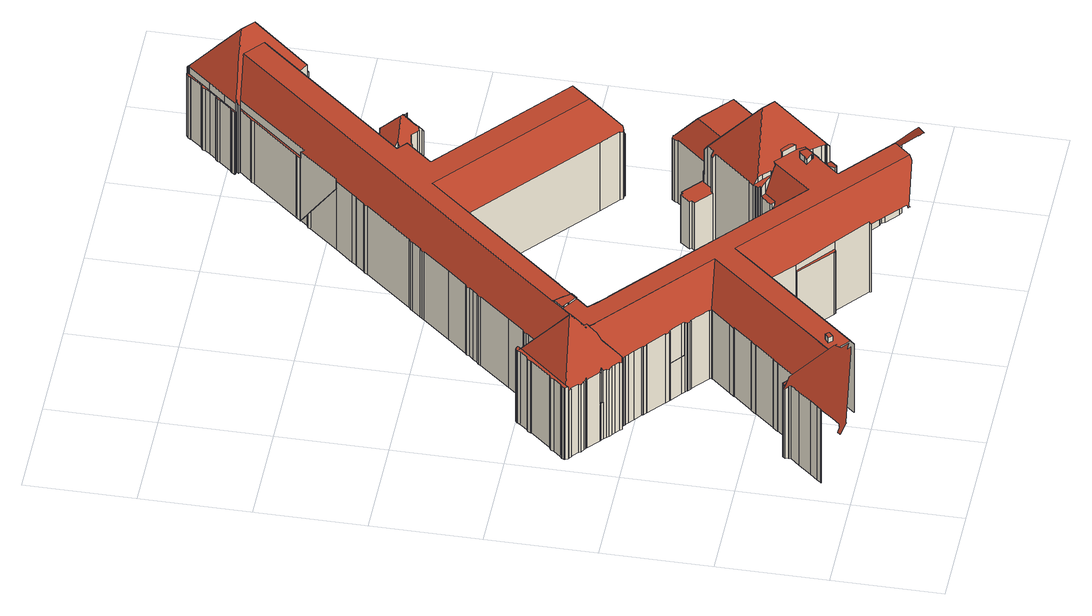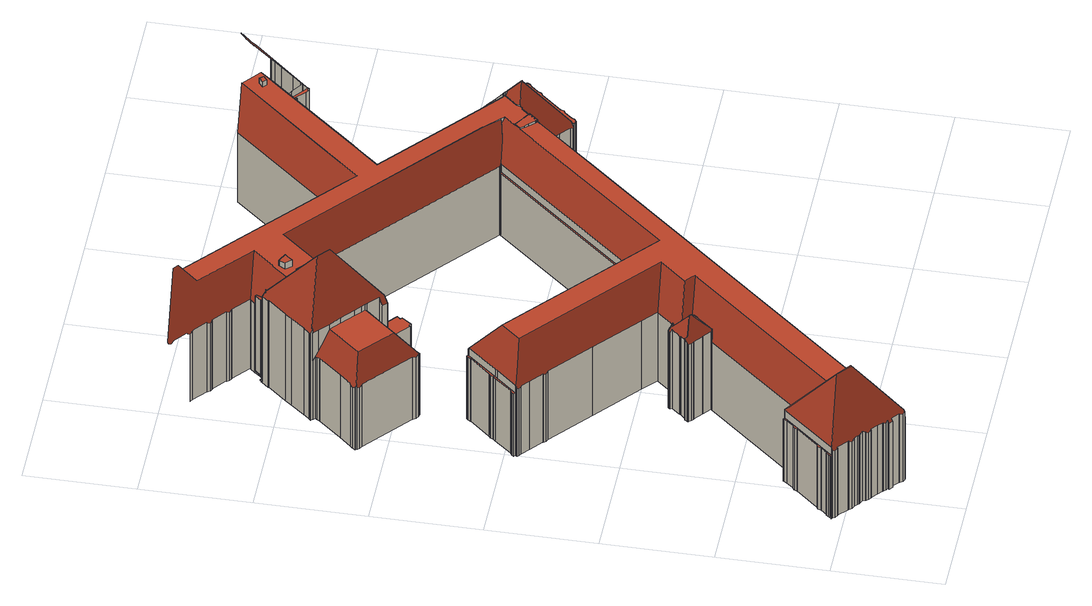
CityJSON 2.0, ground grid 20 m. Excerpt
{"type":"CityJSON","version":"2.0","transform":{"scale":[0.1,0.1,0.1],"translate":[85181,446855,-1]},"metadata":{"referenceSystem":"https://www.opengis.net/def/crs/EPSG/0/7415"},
"CityObjects":{
"building1":{"type":"Building","attributes":{"dak_type":"slanted","data_area":7407.99,"data_coverage":0.941,"geconstateerd":false,"gid":17147742,"h_dak_50p":19.93,"h_dak_70p":21.49,"h_dak_max":52.83,"h_dak_min":0.291,"h_maaiveld":0.002,"kas_warenhuis":false,"lod11_replace":false,"ondergronds_type":"above ground","oorspronkelijkbouwjaar":1945,"pw_actueel":"yes","pw_bron":"ahn3","reconstructie_methode":"tudelft3d-geoflow","reconstruction_skipped":false,"rmse_lod12":3.88,"rmse_lod13":2.4,"rmse_lod22":0.649,"rn":1,"status":"Pand in gebruik","t_run":36416.61,"val3dity_codes_lod12":"[104]","val3dity_codes_lod13":"[104,203]","val3dity_codes_lod22":"[303]"},"children":["building1-1"]},
"building1-1":{"type":"BuildingPart","parents":["building1"],"geometry":[{"type":"MultiSurface","lod":"2.2","boundaries":[[[0,1,2,3]],[[4,5,1,0]],[[6,7,5,4]],[[8,9,10,11,12,13,14,15,16,17,18,19,20,21,22,23,24,6,4,0,3,25,26,27,28,29,30,31,32,33,34,35,36,37,38,39]],[[24,40,7,6]],[[23,41,40,24]],[[22,42,41,23]],[[21,43,42,22]],[[20,44,43,21]],[[19,45,44,20]],[[46,19,18]],[[47,48,45,19,46]],[[49,50,48,47]],[[17,51,18]],[[16,52,51,17]],[[53,54,50,49]],[[55,56,54,53]],[[57,58,52,16]],[[59,55,53,49,47,46,18,51,52,58,60,61,62,63]],[[59,64,56,55]],[[58,65,58,57]],[[58,57,66]],[[58,65,67,60]],[[68,69,70,71]],[[63,72,64,59]],[[62,73,72,63]],[[61,74,75,73,62]],[[60,67,74,61]],[[76,77,78,79]],[[80,81,77,76]],[[79,78,82,83,84]],[[83,82,85,86]],[[87,88,81,80]],[[89,90,88,87]],[[86,85,91,92]],[[84,83,93,94]],[[71,70,95,96]],[[92,91,97,98]],[[99,100,101,102]],[[103,104,90,89]],[[105,106,100,99]],[[98,97,107,108]],[[109,105,99,102]],[[110,111,75,74]],[[102,101,112,109]],[[108,107,113,114]],[[114,113,115,116]],[[117,118,104,103]],[[109,112,106,105]],[[116,115,119,120]],[[120,119,121,122]],[[122,121,123,124]],[[124,123,125,126]],[[127,128,118,117]],[[126,125,129,130]],[[131,132,128,127]],[[133,134,111,110]],[[135,136,132,131]],[[130,129,137,138]],[[139,140,134,133]],[[137,141,138]],[[142,143,140,139]],[[141,137,144,145]],[[145,144,146,147]],[[148,141,145,147]],[[138,141,148,149]],[[149,148,147,150]],[[150,147,146,151,152]],[[152,151,153,154]],[[154,153,155,156]],[[156,155,157,158]],[[159,160,161,162,161,94,93,83,86,92,98,108,114,116,120,122,124,126,130,138,149,150,152,154,156,158,163,164,165,166,167,168,169,170,171,172,173,174,175,176,177,178,179,180]],[[181,182,136,135]],[[158,157,163]],[[183,184,185,186,187,188,189,190,191,181,135,131,127,117,103,89,87,80,76,79,84,94,192,193,194,195]],[[163,157,196,164]],[[164,196,197,165]],[[198,199,143,142]],[[165,197,166]],[[166,197,200,167]],[[167,200,201,202,168]],[[168,202,203,169]],[[169,203,204,170]],[[170,204,205,171]],[[202,201,206,207]],[[207,206,208,209]],[[191,210,182,181]],[[209,208,211,212]],[[192,94,161,213]],[[171,205,214,172]],[[212,211,215,216]],[[190,217,210,191]],[[216,215,218,219]],[[172,214,220,173]],[[173,220,221,174]],[[174,221,222,175]],[[219,218,223,224]],[[225,226,199,198]],[[189,227,217,190]],[[175,222,228,176]],[[224,223,229,230]],[[231,232,226,225]],[[176,228,233,177]],[[180,234,159]],[[177,233,235,178]],[[178,235,236,179]],[[179,236,234,180]],[[237,238,239,236]],[[74,67,65,58,66,68,71,96,240,241,242,243,244,245,246,247,248,249,250,251,252,231,225,198,142,139,133,110]],[[253,254,238,237]],[[162,255,161]],[[252,256,232,231]],[[188,257,227,189]],[[258,259,254,253]],[[230,229,260,261]],[[236,239,262,263]],[[264,265,259,258]],[[96,95,266,240]],[[261,260,267,268]],[[268,267,269,270]],[[187,271,257,188]],[[270,269,272,273]],[[274,275,276,277,278,279,161,160,159,234,236,263,280]],[[186,281,271,187]],[[273,272,282,283]],[[263,262,284,280]],[[185,285,281,186]],[[286,194,193]],[[184,287,285,185]],[[183,288,287,184]],[[251,289,256,252]],[[194,286,290,195]],[[280,284,291,274]],[[195,290,292,288,183]],[[274,291,293,275]],[[294,295,292,290]],[[275,293,296,276]],[[283,282,297,298]],[[299,300,301,302,303,304,294,290,286,193,192,213,161,255,161,279,278,305,306,307,308,309,310,311]],[[304,312,295,294]],[[303,313,312,304]],[[314,315,316]],[[276,296,317,305,277]],[[277,305,278]],[[318,319,320,321,322,323,324,325,326,327,328,329,330,245,244,243,242,331,264,258,253,237,236,235,233,228,222,221,220,214,205,204,203,202,207,209,212,216,219,224,230,261,268,270,273,283,298,332,333,334]],[[305,317,306]],[[335,307,306]],[[336,308,307,335]],[[337,308,336]],[[308,337,309]],[[338,339,337,336]],[[302,340,313,303]],[[341,339,338]],[[298,297,342,332]],[[332,342,343,333]],[[250,344,289,251]],[[333,343,345,334]],[[346,347,348,349]],[[301,350,340,302]],[[334,345,351,352,318]],[[318,352,353,319]],[[300,354,301]],[[354,350,301]],[[249,355,344,250]],[[331,356,265,264]],[[357,358,350,354]],[[352,351,359,360]],[[349,348,361,362]],[[248,355,249]],[[319,353,363,320]],[[364,365,366]],[[367,362,361,368,369]],[[370,371,358,357]],[[360,372,373,374,363,353,352]],[[369,368,375,376]],[[377,378,379,365,364]],[[360,359,380,372]],[[376,375,381,382]],[[320,363,374,321]],[[322,373,372,323]],[[323,372,380,383,324]],[[321,374,373,322]],[[378,377,384]],[[385,386,362,367]],[[382,381,387,388]],[[324,383,389,325]],[[390,391,371,370]],[[325,389,392,326]],[[326,392,393,327]],[[394,395,379,378]],[[396,397,398,399]],[[327,393,400,328]],[[401,402,391,390]],[[388,387,403,404]],[[247,405,355,248]],[[406,407,408,409,410,411,412,385,367,369,376,382,388,404]],[[412,413,414,386,385]],[[415,416,402,401]],[[411,417,413,412]],[[410,418,417,411]],[[386,414,419,420]],[[421,422,384]],[[423,424,425,426]],[[420,419,427]],[[404,403,424,423,406]],[[409,428,418,410]],[[395,394,429]],[[328,400,430,329]],[[408,431,428,409]],[[406,423,432,407]],[[433,434,396,399,435,436,437,438,439,314,316]],[[407,432,440,431,408]],[[440,432,441]],[[329,430,330]],[[246,442,405,247]],[[245,443,442,246]],[[330,430,443,245]],[[444,445,416,415]],[[422,421,446,447]],[[240,266,448,241]],[[449,450,451]],[[452,453,454,449]],[[455,456,453,452]],[[457,458,459,460]],[[460,459,461,456,455]],[[447,446,462,463]],[[242,464,356,331]],[[241,448,464,242]],[[366,365,379,395,429,451,450,465,466,467,468,469,441,432,423,426,425,470]],[[471,472,445,444]],[[266,95,70,69,315,314,439,473,474,475,476,477,478,479,480,481,482,483,484,485,486,487,488,489,490,491,492,462,446,421,384,377,364,366,470,425,424,403,387,381,375,368,361,348,347,341,338,336,335,306,317,296,293,291,284,262,239,238,254,259,265,356,464,448],[493,494,495,496,497,498,499,500],[106,112,101,100]],[[463,462,492]],[[399,398,501,435]],[[435,501,502,436]],[[436,502,503,437]],[[460,455,452,449,451,429,394,378,384,422,447,463,492,491,504,505,506,507,457]],[[508,509,472,471]],[[510,511,509,508]],[[437,503,512,513]],[[514,515,511,510]],[[516,512,517,518]],[[519,520,515,514]],[[512,516,513]],[[521,522,520,519]],[[523,524,522,521]],[[518,517,525,526]],[[513,516,527,528]],[[507,529,458,457]],[[450,449,454,530,465]],[[526,531,532,527,516,518]],[[533,534,524,523]],[[526,525,535,531]],[[531,535,536,532]],[[532,536,537,527]],[[456,461,538,539]],[[528,527,537,540,541]],[[456,539,542,543,530,454,453]],[[544,545,534,533]],[[528,541,546,547,548,549,550,551,552,553,554,474,473,439,438,437,513]],[[555,556,557,558,559,560,561,562,563,564,565,566,567,568,569,570,571,572,544,533,523,521,519,514,510,508,471,444,415,401,390,370,357,354,300,299,311,310,309,337,339,341,347,346,349,362,386,420,427,573,574,575,576,577,578]],[[541,540,579,546]],[[572,580,545,544]],[[571,581,580,572]],[[570,582,581,571]],[[569,583,582,570]],[[506,529,507]],[[568,584,583,569]],[[585,586,529,506]],[[587,585,588,589]],[[589,588,590,591]],[[591,590,592]],[[593,594,586,585,587]],[[595,593,587,589,591,592,596,597]],[[506,505,504,491,490,598,599,600,597,596,592,590,588,585]],[[595,601,594,593]],[[602,603,604,605]],[[606,607,601,595,608]],[[441,469,468,467,609,610,611,612,613,614,615,616,617,618,619,574,573,427,419,414,413,417,418,428,431,440]],[[620,621,603,602]],[[605,604,622,623]],[[623,622,607,606]],[[624,625,621,620]],[[608,595,597,626]],[[627,628,629,625,624]],[[628,627,630]],[[626,600,631,632,633,630,627,624,620,602,605,623,606,608]],[[634,630,633,635]],[[636,637,629,628]],[[635,633,632,638]],[[626,597,600]],[[639,637,636]],[[638,632,631,640]],[[567,641,584,568]],[[640,631,600,642]],[[642,600,599]],[[643,498,497,644]],[[598,645,599]],[[644,497,496,646]],[[490,647,645,598]],[[489,648,647,490]],[[649,542,539,650]],[[465,530,543,466]],[[466,543,542,649]],[[651,499,498,643]],[[488,648,489]],[[646,496,495,652]],[[653,651,643,644,646,652,654,655]],[[652,495,494,654]],[[653,500,499,651]],[[654,494,493,655]],[[655,493,500,653]],[[656,487,486,657]],[[487,656,658]],[[659,660,661,662]],[[635,663,664,665,666,667,668,639,636,628,630,634]],[[668,669,637,639]],[[657,486,485,670]],[[648,488,487,658,671,672,673,674,485,484,483,675,676,677,678,679,680,681,682,683,684,663,635,638,640,642,599,645,647]],[[656,657,670,685,673,672,671,658]],[[662,661,686,687,688]],[[689,690,691,692]],[[692,691,693,694]],[[688,687,695,693]],[[696,697,690,689]],[[698,699,660,659]],[[690,697,700,701,702,703,704,705,706,707,708,709,710,711,678,712,713,481,480,479,478,477,476,714,715,716,717,662,688,693,691]],[[670,485,674,685]],[[685,674,673]],[[482,675,483]],[[694,693,695,718,719]],[[694,719,720,721,696,689,692]],[[481,676,675,482]],[[713,677,676,481]],[[687,686,722,723]],[[712,677,713]],[[677,712,678]],[[721,700,697,696]],[[566,724,641,567]],[[725,726,727,728]],[[711,679,678]],[[729,730,726,725]],[[720,701,700,721]],[[731,732,699,698]],[[719,718,733,701,720]],[[701,733,734,702]],[[565,735,724,566]],[[723,722,736,737]],[[738,739,732,731]],[[702,734,740,703]],[[679,711,710,680]],[[703,740,704]],[[728,727,741,742]],[[743,744,745,746,740,734,733,718,695,687,723,737,747,748,749,750,751]],[[752,753,739,738]],[[737,736,754,747]],[[704,740,746,705]],[[755,756,753,752]],[[757,758,730,729]],[[747,754,759,748]],[[680,710,709,681]],[[705,746,745,706]],[[748,759,760,749]],[[681,709,708,682]],[[564,761,735,565]],[[762,682,708,707,763]],[[763,707,706,764]],[[749,760,765,750]],[[682,762,683]],[[764,706,745,744,766]],[[750,765,767,751]],[[766,744,743,768]],[[769,770,756,755]],[[751,767,771,743]],[[772,773,774,775,776,777,778,779,780,781,782,783,784,769,755,752,738,731,698,659,662,717,716,715,714,476,475,785,786,787,788,789]],[[667,742,741,669,668]],[[666,790,742,667]],[[791,792,758,757]],[[563,793,761,564]],[[650,539,538,794,795]],[[768,743,771,796,797]],[[798,799,792,791]],[[742,790,800,801,802,803,804,798,791,757,729,725,728]],[[665,800,790,666]],[[784,805,770,769]],[[562,806,793,563]],[[783,807,805,784]],[[782,808,807,783]],[[797,796,809,810]],[[781,811,808,782]],[[664,801,800,665]],[[804,812,799,798]],[[780,813,811,781]],[[814,815,802,801,664]],[[816,803,802,815]],[[817,818,819,820]],[[779,813,780]],[[820,819,815,814]],[[810,809,821,822]],[[823,804,803,816]],[[778,824,813,779]],[[825,826,818,817]],[[561,827,828,806,562]],[[829,830,812,804,823]],[[831,832,830,829]],[[833,834,826,825]],[[835,836,834,833]],[[764,766,768,797,810,822,837,838,839,840,841,842,843,844,684,683,762,763]],[[560,845,827,561]],[[846,847,836,835]],[[848,849,846,835,833,825,817,820,814,664,663,684,844,850,851,852]],[[822,821,853,837]],[[849,854,847,846]],[[649,650,795,855,856,857,858,859,860,609,467,466]],[[861,862,832,831]],[[863,864,865,866,867,868,869,861,831,829,823,816,815,819,818,826,834,870]],[[863,870,834,836,847,854,871,872]],[[837,853,873,838]],[[874,875,828,827]],[[848,871,854,849]],[[876,877,878,612,611,879,880,881]],[[882,883,884,881]],[[852,885,871,848]],[[614,613,612,878,886,887,888,889,890]],[[881,884,891,876]],[[838,873,892,839]],[[559,893,894,845,560]],[[843,850,844]],[[851,895,885,852]],[[842,851,850,843]],[[845,894,896,897,898,899,874,827]],[[869,862,861]],[[839,892,900,840]],[[901,902,903,904]],[[905,906,902,901]],[[895,907,906,905]],[[841,908,907,895,851,842]],[[868,909,862,869]],[[840,900,908,841]],[[910,888,887,911]],[[904,903,912,913]],[[911,887,886,914]],[[899,915,875,874]],[[916,917,888,910]],[[913,912,918,919]],[[917,916,920]],[[795,794,921,855]],[[867,922,909,868]],[[914,886,878,923]],[[898,924,915,899]],[[866,925,922,867]],[[923,878,877,926]],[[865,927,925,866]],[[928,927,865]],[[876,891,929,877]],[[930,931,927,928]],[[926,877,929,932,933]],[[934,935,883,882]],[[936,937,931,930]],[[924,898,897]],[[855,921,856]],[[933,932,938,939]],[[940,941,937,936]],[[856,921,942,857]],[[943,944,941,940]],[[857,942,945,858]],[[933,939,946,947,948,949,950,951,952,953,954,955,956,957,958,916,910,911,914,923,926]],[[858,945,959,960,859]],[[558,961,893,559]],[[960,959,962,963]],[[859,960,964,860]],[[896,965,897]],[[939,938,966,946]],[[967,965,896,894,893]],[[963,962,968,969]],[[970,971,965,967]],[[972,973,974,975,976,977,920,916,958,957,956,955]],[[919,918,978,979]],[[969,968,980,981]],[[982,983,971,970]],[[946,966,984,947]],[[985,948,947,986]],[[986,947,984,987,988]],[[981,980,989,990]],[[991,949,948,985]],[[992,993,983,982]],[[988,987,994,995]],[[990,989,996,997]],[[949,991,950]],[[995,994,998,999]],[[999,998,1000,1001]],[[975,1002,976]],[[1001,1000,1003,1004]],[[1004,1003,1005,1006]],[[1007,872,871,885,895,905,901,904,913,919,979,1008,1009,1010,1011,1012,1013,1014]],[[974,1015,1002,975]],[[985,986,988,995,999,1001,1004,1006,1016,1017,1018,1019,1020,1021,953,952,951,950,991]],[[930,928,865,864,863,872,1007,1022,1023,1024,1025,1026,943,940,936]],[[1027,1028,1015,974]],[[1006,1005,1029,1016]],[[1026,1030,944,943]],[[1031,1032,1028,1027]],[[953,1021,1033]],[[1034,1035,1036,1032,1031]],[[1037,1038,1035,1034]],[[997,996,1039,1040]],[[860,964,1041,1042]],[[1016,1029,1043,1017]],[[1017,1043,1044,1018]],[[1045,1046,1038,1037]],[[1047,1048,1049,1050,1051,1052,1053,1054,1045,1037,1034,1031,1027,974,973,972,955,954,953,1033,1055,1056,1057,1058]],[[979,978,1059,1008]],[[1018,1044,1060,1019]],[[1054,1061,1046,1045]],[[1033,1021,1020,1055]],[[1062,1063,935,934]],[[1055,1020,1019,1056]],[[1056,1019,1060,1064,1057]],[[1053,1065,1061,1054]],[[1052,1066,1065,1053]],[[977,976,1002,1015,1028,1032,1067,1068,1069,1070,616,615,614,890,889,888,917,920]],[[1057,1064,1071,1058]],[[1062,934,882,881,880,879,611,610,1072,1073,1074,1075,1076,1077,1078,1079,1080,1081,1082,1083,1084,1085]],[[1008,1059,1009]],[[1058,1071,1086,1047]],[[1051,1087,1066,1052]],[[1047,1086,1048]],[[1048,1086,1088,1049]],[[1049,1088,1089,1050]],[[1050,1089,1087,1051]],[[1040,1039,1090,1091]],[[1009,1059,1092,1010]],[[964,960,963,969,981,990,997,1040,1091,1093,1094,1095,1096,1097,1098,1099,1100,1101,1102,1041]],[[1025,1030,1026]],[[1091,1090,1103,1093]],[[1024,1104,1030,1025]],[[1093,1103,1105,1094]],[[1106,1107,993,992]],[[1010,1092,1108,1011]],[[1014,1022,1007]],[[1094,1105,1109,1095]],[[1013,1110,1111,1022,1014]],[[1023,1112,1104,1024]],[[1022,1111,1112,1023]],[[1074,1073,1072,610,609,860,1042,1113,1114]],[[1012,1115,1110,1013]],[[1011,1108,1115,1012]],[[1095,1109,1116,1096]],[[1042,1041,1102,1113]],[[1117,1118,1119,1120,1106,992,982,970,967,893,961,1121]],[[557,1121,961,558]],[[1085,1063,1062]],[[1084,1122,1063,1085]],[[1083,1123,1122,1084]],[[1082,1124,1123,1083]],[[1096,1116,1125,1097]],[[1113,1102,1101,1114]],[[1081,1126,1124,1082]],[[1080,1127,1126,1081]],[[1097,1125,1128,1098]],[[1098,1128,1129,1099]],[[1079,1127,1080]],[[1114,1075,1074]],[[1078,1130,1127,1079]],[[1075,1114,1101,1131,1132,1076]],[[1099,1129,1133,1100]],[[1120,1134,1107,1106]],[[1100,1133,1131,1101]],[[1076,1132,1135,1077]],[[1077,1135,1130,1078]],[[1119,1136,1134,1120]],[[1032,1036,1137,1067]],[[1118,1138,1136,1119]],[[1139,1140,1141,1142]],[[1142,1141,1143,1144]],[[1144,1143,1145,1146]],[[1147,1148,1140,1139]],[[1146,1145,1149]],[[1150,1151,1152,1117,1153]],[[1154,1155,1151,1150]],[[1149,1145,1155,1154,1156]],[[1117,1152,1138,1118]],[[1156,1154,1157]],[[1158,1159,1148,1147]],[[1153,1117,1121,557]],[[1160,1161,1159,1158]],[[1162,1163,1146,1149]],[[578,577,555]],[[1164,1165,1161,1160]],[[1166,1167,1165,1164]],[[1168,1169,1167,1166]],[[1170,1171,1169,1168]],[[1172,1173,1163,1162]],[[1174,1175,1171,1170]],[[574,619,618,617,616,1070,1069,1176,1177,1178,1179,1180,1181,1182,1183,1184,1185,1157,1154,1150,1153,557,556,555,577,576,575]],[[1178,1186,1187,1188,1189,1172,1162,1149,1156,1157,1185,1184,1183,1182,1181,1180,1179]],[[1190,1191,1192,1193,1194,1195,1196,1197,1198,1199,1200,1201,1202,1174,1170,1168,1166,1164,1160,1158,1147,1139,1142,1144,1146,1163,1173,1203]],[[1202,1204,1175,1174]],[[1201,1205,1204,1202]],[[1200,1206,1205,1201]],[[1067,1137,1068]],[[1199,1207,1206,1200]],[[1068,1137,1208,1069]],[[1069,1208,1209,1176]],[[1189,1203,1173,1172]],[[1198,1210,1207,1199]],[[1176,1209,1211,1212,1213]],[[1212,1211,1214,1215]],[[1215,1214,1216,1217]],[[1217,1216,1218,1219]],[[1197,1220,1210,1198]],[[1196,1221,1220,1197]],[[1219,1218,1222,1223]],[[1195,1224,1221,1196]],[[1194,1225,1224,1195]],[[1188,1190,1203,1189]],[[1226,1191,1190,1188]],[[1193,1227,1225,1194]],[[1192,1228,1227,1193]],[[1191,1229,1228,1192]],[[1230,1231,1229,1191,1226]],[[1232,1233,1231,1230]],[[1223,1222,1234,1235]],[[1236,1237,1233,1232]],[[1238,1239,1237,1236]],[[1235,1234,1240,1241]],[[1241,1240,1242,1243]],[[1244,1245,1239,1238]],[[1177,1176,1213,1246,1247]],[[1248,1249,1245,1244]],[[1250,1251,1249,1248]],[[1252,1253,1251,1250]],[[1254,1255,1253,1252]],[[1256,1257,1255,1254]],[[1258,1259,1260,1261]],[[1261,1260,1257,1256]],[[1262,1263,1259,1258]],[[1213,1212,1264,1246]],[[1243,1242,1265,1266]],[[1267,1268,1263,1262]],[[1269,1270,1271,1272,1273,1274,1275,1276,1267,1262,1258,1261,1256,1254,1252,1250,1248,1244,1238,1236,1232,1230,1226,1188,1187,1186,1178,1177,1247,1277,1278,1279,1280,1281,1282,1283,1284,1285,1286,1287,1288,1289]],[[1276,1290,1268,1267]],[[1275,1291,1290,1276]],[[1292,1293,1294,1295,1296,1297,1298,1299,1300,1301,1264,1212,1215,1217,1219,1223,1235,1241,1243,1266,1302,1303]],[[1274,1304,1291,1275]],[[1273,1305,1304,1274]],[[1272,1306,1305,1273]],[[1271,1307,1306,1272]],[[1270,1308,1307,1271]],[[1269,1309,1308,1270]],[[1289,1310,1309,1269]],[[1266,1265,1311,1302]],[[1288,1312,1310,1289]],[[1287,1313,1312,1288]],[[1302,1311,1314,1303]],[[1286,1315,1313,1287]],[[1303,1314,1316,1292]],[[1285,1317,1315,1286]],[[1284,1318,1317,1285]],[[1283,1319,1318,1284]],[[1292,1316,1320,1293]],[[1282,1321,1319,1283]],[[1293,1320,1322,1294]],[[1294,1322,1323,1295]],[[1281,1324,1321,1282]],[[1246,1277,1247]],[[1295,1323,1325,1296]],[[1277,1246,1264,1301,1278]],[[1280,1326,1324,1281]],[[1296,1325,1327,1297]],[[1278,1301,1300,1279]],[[1279,1300,1328,1326,1280]],[[1297,1327,1329,1298]],[[1299,1330,1328,1300]],[[1298,1329,1330,1299]]],"semantics":{"surfaces":[{"type":"WallSurface","on_footprint_edge":true},{"type":"RoofSurface"},{"type":"WallSurface","on_footprint_edge":false}],"values":[0,0,0,1,0,0,0,0,0,0,2,0,0,2,2,0,0,2,1,0,2,2,2,2,0,0,0,2,0,0,0,0,0,0,0,2,2,0,2,0,2,0,1,0,2,0,0,0,2,0,0,0,0,0,0,0,0,0,0,0,0,0,0,0,1,2,2,0,0,0,0,1,0,0,1,0,0,0,0,0,0,2,2,2,0,0,0,0,1,2,0,0,0,2,2,2,0,0,0,2,0,0,2,2,2,2,2,2,1,2,2,0,0,2,0,2,2,2,0,0,0,0,1,0,0,2,0,2,0,0,0,2,2,0,2,0,2,0,1,0,0,2,2,2,1,2,2,2,2,2,2,0,2,0,0,0,0,2,0,0,2,2,0,0,2,0,0,2,0,2,2,2,0,1,2,2,0,2,2,2,0,2,2,2,2,0,0,0,0,2,0,0,0,2,0,1,2,0,2,2,2,2,2,2,2,2,2,0,2,2,1,2,2,0,0,0,0,0,2,2,2,2,2,0,0,2,2,2,1,0,1,2,0,0,0,1,0,0,0,0,0,0,0,0,0,0,2,0,2,1,0,0,0,0,0,0,1,0,1,1,0,0,0,0,0,0,0,0,2,2,2,0,1,1,0,0,0,1,0,0,0,0,2,0,2,1,2,0,2,2,0,2,0,2,2,2,2,2,2,2,2,2,2,2,2,2,1,2,2,2,2,2,2,0,1,0,2,1,1,0,2,2,2,2,0,1,2,2,2,2,1,2,2,0,2,2,2,0,0,2,0,2,0,2,2,0,0,0,2,2,2,0,1,0,0,2,0,0,0,2,2,0,2,0,2,2,0,2,2,0,2,0,0,1,0,2,0,0,0,0,0,1,2,0,0,0,0,0,0,2,0,0,2,2,2,0,2,0,2,0,2,0,0,0,2,2,1,2,2,1,0,2,1,0,1,1,0,0,2,1,0,2,1,0,0,2,2,2,2,1,0,0,0,0,0,0,0,0,2,0,2,0,2,0,2,0,0,2,0,0,2,0,0,0,0,0,0,0,0,0,0,0,0,0,0,1,0,2,0,2,0,0,2,0,0,1,0,0,0,0,2,0,0,2,0,0,0,2,0,0,2,0,0,1,2,1,1,2,0,0,2,2,0,0,0,2,0,0,0,1,0,0,0,2,0,2,0,0,0,1,0,1,0,0,0,0,0,0,0,0,0,1,0,0,0,0,0,0,2,0,0,0,0,1,0,0,0,2,1,2,0,0,0,0,0,2,0,0,0,0,0,2,0,0,0,0,0,0,0,0,0,0,0,0,0,0,0,0,0,0,0,2,0,2,0,2,2,0,0,0,0,2,0,1,1,1,0,0,0,0,0,0,0,2,0,0,0,0,0,0,0,0,0,0,2,2,0,0,0,0,0,0,0,0,0,0,0,1,0,0,0,0,0,0,0,0,2,0,0,1,0,0,1,0,0,0,0,0,0,0,0,0,0,0,0,0,0,0,0,0,0,0,0,0,2,0,2,0,0,2,0,0,0,0]}}]}
},
"vertices":[
[47,60,175],[47,60,10],[46,59,10],[46,59,175],[53,67,175],[53,67,10],[65,81,175],[65,81,10],[103,19,273],[103,24,268],[106,24,272],[109,23,277],[109,36,264],[116,47,262],[117,45,264],[117,49,261],[111,126,183],[110,127,181],[101,133,167],[100,134,165],[98,131,165],[100,125,172],[99,125,172],[99,121,175],[84,104,175],[27,36,175],[15,22,175],[12,22,172],[11,21,172],[6,23,164],[1,18,164],[2,17,165],[7,13,175],[10,10,181],[11,9,182],[11,9,183],[12,10,183],[98,17,269],[101,18,273],[103,18,275],[84,104,10],[99,121,10],[99,125,10],[100,125,10],[98,131,10],[100,134,10],[100,134,166],[102,136,167],[102,136,10],[107,134,168],[107,134,10],[110,127,167],[111,126,167],[110,137,169],[110,137,10],[115,133,169],[115,133,10],[131,111,181],[131,111,168],[133,118,170],[137,119,171],[136,121,171],[135,119,170],[134,120,170],[133,118,10],[131,111,167],[138,106,180],[137,119,167],[142,60,226],[142,60,225],[155,76,225],[155,76,226],[134,120,10],[135,119,10],[136,121,164],[136,121,10],[28,500,172],[28,500,10],[28,499,10],[28,499,172],[28,501,172],[28,501,10],[31,495,10],[31,495,162],[31,495,172],[32,494,10],[32,494,162],[30,505,172],[30,505,10],[30,506,172],[30,506,10],[37,491,10],[37,491,163],[35,500,171],[35,500,172],[162,84,225],[162,84,226],[37,492,10],[37,492,164],[163,68,236],[163,68,225],[169,61,225],[169,61,236],[35,509,172],[35,509,10],[172,75,236],[172,75,225],[50,481,10],[50,481,164],[178,69,236],[166,156,164],[166,156,10],[178,69,225],[50,480,10],[50,480,163],[53,476,10],[53,476,162],[46,522,172],[46,522,10],[58,473,10],[58,473,163],[58,474,10],[58,474,164],[61,471,10],[61,471,164],[65,470,10],[65,470,167],[49,528,172],[49,528,10],[64,469,10],[64,469,164],[53,531,172],[53,531,10],[165,156,164],[165,156,10],[54,531,172],[54,531,10],[87,449,10],[87,449,164],[172,165,164],[172,165,10],[87,449,93],[173,164,164],[173,164,10],[88,449,10],[88,449,93],[92,445,10],[92,445,93],[93,449,92],[93,449,169],[92,445,164],[97,441,10],[97,441,164],[97,440,10],[97,440,163],[101,436,10],[101,436,161],[106,433,10],[106,433,163],[123,484,234],[121,507,257],[121,508,257],[121,508,258],[106,433,164],[111,429,164],[119,422,164],[119,422,163],[122,418,162],[128,420,170],[128,422,172],[128,423,173],[128,424,174],[125,454,204],[126,455,204],[125,455,205],[126,456,206],[129,463,216],[128,476,229],[128,478,232],[128,480,234],[127,481,234],[87,569,172],[87,569,10],[114,600,173],[113,600,173],[112,600,173],[108,597,173],[107,596,173],[105,591,173],[94,578,173],[89,575,173],[86,570,172],[114,592,173],[114,593,173],[115,593,173],[119,598,173],[111,429,10],[119,422,10],[204,201,165],[204,201,10],[122,418,10],[128,420,10],[128,420,162],[128,422,164],[128,423,165],[128,424,166],[130,420,10],[130,420,164],[132,419,10],[132,419,164],[86,570,10],[132,418,10],[132,418,163],[118,543,222],[125,454,196],[135,415,10],[135,415,163],[89,575,10],[136,415,10],[136,415,164],[126,455,197],[125,455,197],[126,456,198],[141,411,10],[141,411,164],[203,201,164],[203,201,10],[94,578,10],[129,463,208],[151,403,10],[151,403,164],[211,210,164],[211,210,10],[128,476,221],[127,481,226],[128,478,224],[128,480,226],[128,479,226],[128,479,225],[128,480,225],[301,248,226],[310,258,226],[343,297,226],[284,292,168],[284,292,167],[281,292,164],[279,290,164],[280,290,165],[249,254,165],[249,254,164],[241,246,164],[242,245,165],[211,209,165],[130,478,226],[130,478,225],[121,508,256],[211,209,10],[105,591,10],[134,475,226],[134,475,225],[164,392,10],[164,392,164],[136,490,225],[136,490,226],[141,469,226],[141,469,225],[301,248,225],[167,389,10],[167,389,164],[166,389,10],[166,389,163],[107,596,10],[172,384,10],[172,384,164],[147,503,226],[147,504,226],[148,505,226],[150,510,229],[149,510,230],[127,508,251],[144,499,226],[108,597,10],[173,384,10],[173,384,164],[144,499,225],[112,600,10],[115,593,172],[113,600,10],[114,600,10],[242,245,10],[119,598,163],[147,503,225],[119,598,10],[147,504,225],[120,597,163],[120,597,10],[148,505,225],[204,358,10],[204,358,165],[149,563,173],[149,564,172],[148,571,165],[141,577,165],[123,592,165],[123,593,165],[150,510,228],[151,512,225],[152,513,224],[152,514,223],[153,515,220],[153,516,220],[151,529,207],[123,593,10],[123,592,10],[348,234,225],[175,32,225],[175,32,226],[150,510,225],[212,351,165],[213,352,167],[233,335,167],[239,331,167],[239,330,167],[238,329,165],[241,327,165],[241,326,164],[244,323,164],[247,321,164],[247,322,165],[278,295,165],[278,295,164],[249,377,226],[204,357,164],[210,352,164],[210,353,165],[152,513,225],[152,514,225],[152,514,221],[153,514,225],[153,514,222],[141,577,10],[156,515,225],[204,357,10],[210,352,10],[241,246,10],[210,353,10],[157,515,226],[157,515,225],[164,523,225],[164,523,226],[148,571,10],[212,351,10],[212,351,92],[213,352,92],[148,571,164],[249,254,10],[249,377,225],[152,576,164],[152,576,10],[232,335,10],[232,335,92],[170,530,225],[170,530,226],[233,335,92],[183,488,225],[183,488,222],[182,489,225],[170,530,229],[171,529,225],[171,529,229],[161,587,164],[161,587,10],[238,329,92],[239,330,92],[239,331,92],[173,528,225],[173,528,229],[187,484,225],[187,484,223],[187,484,214],[238,329,10],[181,523,225],[181,523,229],[241,327,10],[212,460,225],[184,547,229],[184,547,226],[183,521,225],[183,521,228],[241,326,10],[165,592,164],[165,592,10],[244,323,10],[247,321,10],[206,489,200],[206,489,198],[236,36,165],[236,36,10],[378,203,10],[378,203,164],[247,322,10],[167,596,163],[167,596,10],[199,511,225],[199,511,228],[280,290,10],[200,511,228],[208,521,228],[202,527,228],[197,533,229],[187,544,229],[186,544,229],[186,545,229],[186,545,225],[184,547,225],[172,599,164],[172,599,10],[186,544,225],[187,544,225],[187,550,225],[187,550,226],[215,457,225],[215,457,226],[200,511,226],[200,511,225],[198,509,225],[198,509,226],[187,551,225],[197,533,225],[210,490,195],[278,295,10],[202,527,225],[208,521,226],[192,33,209],[235,36,166],[380,205,164],[381,206,164],[382,206,163],[381,209,166],[377,269,225],[208,521,225],[209,521,225],[279,290,10],[281,292,10],[196,628,164],[196,628,10],[272,409,225],[272,409,226],[310,258,225],[238,493,167],[238,493,168],[238,492,168],[239,492,167],[239,492,150],[238,493,150],[242,493,163],[242,493,150],[242,491,165],[242,491,10],[241,492,10],[241,492,165],[242,493,10],[276,405,225],[276,405,226],[343,297,225],[455,747,167],[456,748,167],[451,806,225],[233,549,225],[229,544,225],[198,508,225],[244,685,164],[244,685,10],[398,250,225],[669,18,225],[695,48,225],[599,130,225],[632,168,225],[635,170,225],[639,175,225],[645,183,225],[657,196,225],[658,197,225],[651,208,225],[651,209,225],[647,212,225],[625,231,225],[624,232,225],[611,243,225],[608,240,225],[606,238,225],[550,172,225],[417,285,225],[638,191,225],[631,179,225],[630,179,225],[626,181,225],[613,187,225],[618,191,225],[627,200,225],[629,202,225],[380,205,10],[381,206,10],[382,206,10],[546,229,168],[546,231,167],[545,233,164],[545,233,165],[246,689,162],[246,689,10],[251,693,164],[251,693,10],[422,171,10],[422,171,163],[257,700,164],[257,700,10],[422,171,150],[420,168,10],[420,168,150],[264,708,164],[264,708,10],[266,713,162],[266,713,10],[270,716,164],[270,716,10],[482,115,10],[482,115,150],[490,116,150],[490,116,166],[545,233,10],[455,747,150],[484,114,150],[485,113,150],[301,751,164],[301,751,10],[484,114,10],[485,113,10],[490,116,10],[456,744,10],[456,744,150],[550,67,10],[550,67,168],[456,746,150],[456,748,150],[343,801,164],[343,801,10],[550,63,164],[608,13,164],[609,12,164],[607,10,160],[608,9,160],[610,7,160],[610,9,162],[619,10,171],[665,14,217],[681,1179,179],[673,1179,172],[671,1179,169],[559,1047,170],[560,1054,165],[500,982,166],[497,980,164],[469,948,164],[463,940,164],[462,940,164],[449,925,164],[445,922,163],[443,917,164],[370,832,164],[366,828,163],[363,824,164],[350,809,164],[346,805,162],[284,665,225],[726,1183,225],[724,1183,223],[722,1183,221],[681,1180,180],[681,1180,179],[550,63,10],[346,805,10],[350,809,10],[363,824,10],[366,828,10],[370,832,10],[549,238,164],[549,238,10],[549,238,182],[551,236,168],[551,236,181],[556,232,177],[556,232,181],[560,232,180],[564,255,182],[564,255,10],[566,256,182],[573,248,181],[577,252,181],[602,242,217],[601,242,215],[595,245,206],[566,256,10],[564,263,203],[564,263,10],[564,262,10],[564,262,203],[567,259,203],[567,259,10],[566,256,203],[715,581,225],[744,616,225],[506,819,225],[547,867,225],[535,877,225],[530,882,225],[535,888,225],[761,1153,225],[738,1173,225],[735,1176,225],[727,1183,225],[566,266,204],[566,266,10],[568,259,10],[568,259,203],[565,267,204],[565,267,10],[577,252,204],[568,271,205],[568,271,202],[568,271,10],[570,269,205],[596,246,207],[583,258,206],[575,265,205],[570,269,206],[575,265,216],[577,280,202],[577,280,10],[583,258,216],[577,280,203],[596,246,216],[443,917,10],[595,245,212],[618,191,237],[613,187,236],[602,242,216],[626,181,237],[606,238,216],[608,240,219],[456,746,166],[456,744,163],[627,200,239],[630,179,237],[629,202,240],[631,179,237],[638,191,239],[624,232,236],[625,231,236],[632,235,236],[659,134,166],[659,134,10],[660,135,10],[660,135,165],[659,272,300],[652,365,206],[642,353,206],[638,357,198],[633,353,196],[637,349,204],[637,349,10],[647,212,236],[636,232,236],[648,222,236],[648,221,236],[649,217,232],[658,197,219],[657,196,217],[660,192,216],[661,191,216],[666,186,215],[679,173,213],[684,168,212],[685,166,212],[687,168,215],[680,254,300],[649,217,236],[668,144,10],[668,144,15],[668,144,165],[663,146,181],[663,146,172],[665,145,169],[665,145,182],[667,144,166],[667,144,182],[667,144,15],[667,159,180],[667,159,179],[690,108,166],[690,108,10],[674,162,176],[676,156,167],[678,157,167],[679,159,167],[679,159,166],[683,162,166],[686,166,165],[686,166,166],[685,166,167],[684,168,169],[679,173,180],[666,186,205],[660,192,217],[660,192,218],[652,134,173],[653,134,172],[658,134,166],[659,135,165],[677,156,13],[677,156,182],[676,156,182],[674,162,181],[677,155,10],[677,155,13],[445,922,10],[608,385,117],[608,385,10],[603,379,10],[603,379,117],[605,388,117],[605,388,10],[691,108,165],[691,108,10],[676,156,13],[678,157,13],[449,925,10],[680,158,10],[680,158,12],[696,105,163],[696,105,10],[679,159,12],[633,353,10],[633,353,117],[691,161,11],[687,165,11],[686,166,11],[683,162,12],[682,161,12],[687,157,12],[688,159,12],[689,160,11],[690,159,11],[699,101,165],[699,101,10],[682,161,10],[699,100,166],[699,100,10],[619,406,118],[619,406,10],[687,157,10],[688,159,10],[462,940,10],[685,166,215],[686,166,214],[686,166,213],[689,160,10],[687,165,211],[690,159,10],[691,161,204],[723,80,166],[723,80,10],[691,161,10],[797,18,165],[794,22,163],[789,24,165],[789,24,166],[764,44,166],[765,45,165],[762,49,163],[756,52,165],[756,52,166],[732,72,166],[732,73,165],[729,78,163],[724,80,165],[695,46,227],[697,16,257],[706,9,257],[795,16,168],[796,16,167],[638,357,117],[623,403,118],[623,403,10],[463,940,10],[676,557,10],[676,557,163],[702,173,10],[702,173,204],[626,406,118],[626,406,10],[642,353,117],[652,365,117],[658,372,118],[659,373,118],[662,375,118],[724,80,10],[469,948,10],[729,78,10],[732,73,10],[701,174,10],[701,174,205],[732,72,10],[662,375,10],[756,52,10],[658,372,192],[658,372,136],[659,373,136],[660,358,206],[660,358,152],[666,364,152],[666,364,193],[730,208,10],[730,208,205],[662,375,138],[762,49,10],[680,341,206],[680,341,189],[497,980,148],[497,980,10],[668,371,148],[668,371,10],[669,370,150],[669,370,10],[683,338,206],[683,338,194],[689,333,206],[689,333,194],[740,220,205],[761,245,205],[770,256,205],[772,258,205],[774,260,205],[770,263,213],[767,260,213],[766,260,213],[500,982,143],[701,323,206],[701,323,194],[743,287,205],[724,303,205],[767,260,212],[770,263,205],[761,271,205],[740,220,10],[724,303,194],[710,528,163],[710,528,162],[713,523,161],[716,522,162],[718,524,166],[720,525,169],[720,429,151],[720,429,10],[733,397,194],[729,438,152],[730,439,152],[729,439,151],[727,440,149],[723,435,148],[720,429,150],[688,344,194],[743,287,194],[793,346,194],[761,245,10],[542,1033,49],[542,1033,10],[603,866,164],[601,868,169],[598,871,173],[564,824,167],[565,824,166],[567,824,164],[593,801,164],[593,801,10],[567,824,10],[761,271,159],[589,882,170],[587,884,169],[586,886,169],[585,886,169],[576,885,179],[603,866,10],[770,256,10],[560,1054,150],[560,1054,9],[770,263,143],[561,1055,8],[560,1054,10],[549,1041,34],[544,1038,41],[772,258,10],[768,267,149],[768,267,10],[769,269,10],[769,269,149],[771,264,143],[771,264,10],[770,263,10],[774,260,10],[723,435,10],[586,886,179],[587,884,179],[773,275,10],[773,275,151],[589,882,178],[544,1038,10],[589,891,188],[589,891,169],[772,275,10],[772,275,151],[584,895,179],[710,528,10],[727,440,10],[598,871,175],[549,1041,10],[729,439,10],[601,868,175],[730,439,10],[730,439,151],[601,868,10],[731,439,150],[731,439,10],[603,871,10],[603,871,179],[675,731,164],[675,731,10],[737,436,148],[737,436,10],[611,872,10],[611,872,188],[741,431,150],[741,431,10],[713,523,10],[741,430,150],[741,430,10],[716,522,10],[621,863,188],[625,860,188],[626,861,189],[628,862,192],[629,863,193],[628,865,196],[628,866,196],[627,889,218],[626,889,218],[623,892,218],[622,892,217],[602,891,199],[596,891,193],[718,524,10],[718,524,151],[559,1047,150],[720,522,10],[720,522,151],[720,525,151],[561,1055,10],[621,863,10],[561,1055,150],[721,521,10],[721,521,151],[562,1056,150],[562,1056,10],[622,900,211],[620,922,192],[620,927,188],[615,927,184],[610,926,179],[588,899,179],[809,317,10],[809,317,151],[725,524,10],[725,524,151],[564,1061,150],[564,1061,10],[625,860,10],[626,861,195],[625,860,195],[629,857,10],[629,857,188],[728,529,10],[728,529,151],[628,862,194],[568,1064,150],[568,1064,10],[629,856,10],[629,856,188],[727,529,10],[727,529,151],[632,854,10],[632,854,182],[634,856,10],[634,856,182],[615,927,175],[636,858,10],[636,858,182],[633,861,10],[633,861,188],[832,349,155],[827,338,151],[827,338,150],[832,342,148],[836,348,150],[835,348,151],[835,349,152],[833,350,155],[620,927,170],[646,875,186],[647,877,187],[647,878,188],[657,889,188],[655,891,191],[651,891,195],[833,350,152],[834,351,150],[831,355,148],[825,358,150],[825,358,151],[622,928,185],[622,928,168],[646,875,10],[825,358,10],[626,928,182],[626,928,164],[651,891,197],[624,926,185],[624,926,10],[626,928,10],[638,915,185],[638,915,10],[759,566,10],[759,566,151],[765,578,151],[765,578,168],[647,877,10],[647,878,10],[639,915,184],[639,915,10],[662,892,188],[662,892,187],[662,893,186],[663,894,184],[662,895,184],[658,899,184],[655,902,184],[654,902,184],[655,891,194],[657,889,194],[659,887,194],[661,891,188],[827,338,10],[657,889,10],[654,902,10],[751,667,165],[751,667,10],[659,887,10],[655,902,10],[658,899,10],[766,1092,164],[766,1092,163],[766,1093,165],[765,1103,175],[661,891,10],[754,617,215],[776,619,193],[800,621,169],[801,619,169],[802,621,167],[804,623,163],[801,626,162],[796,629,163],[796,629,164],[782,641,164],[759,660,164],[760,660,163],[756,665,162],[751,667,164],[662,892,10],[662,895,10],[662,893,10],[663,894,10],[763,569,10],[763,569,151],[832,342,10],[764,569,151],[766,574,151],[766,575,151],[770,579,151],[797,611,151],[798,611,151],[802,614,151],[804,617,151],[801,619,151],[769,582,151],[764,569,10],[831,355,10],[766,574,10],[641,1149,150],[641,1149,10],[836,348,10],[766,575,10],[835,349,10],[833,350,10],[834,351,10],[769,582,168],[801,619,167],[835,348,10],[770,579,10],[665,1178,150],[666,1178,150],[648,1157,150],[643,1154,150],[671,1179,150],[756,665,10],[760,660,10],[759,660,10],[797,611,10],[782,641,10],[796,629,10],[798,611,10],[802,614,10],[801,626,10],[801,619,10],[802,621,10],[804,617,10],[643,1154,10],[804,623,10],[648,1157,10],[766,1092,10],[666,1178,10],[658,1186,150],[658,1186,10],[658,1185,10],[658,1185,150],[660,1185,10],[660,1185,150],[661,1185,10],[661,1185,150],[661,1191,150],[661,1191,10],[661,1185,167],[662,1180,164],[662,1180,10],[665,1178,10],[665,1178,163],[665,1184,169],[665,1184,10],[665,1184,173],[667,1185,173],[665,1194,150],[665,1194,10],[666,1194,150],[666,1194,10],[680,1207,167],[680,1207,150],[684,1216,150],[684,1216,10],[687,1221,150],[687,1221,10],[691,1225,150],[691,1225,10],[692,1224,150],[692,1224,10],[707,1238,167],[707,1238,150],[703,1237,150],[703,1237,10],[781,1083,168],[775,1172,257],[751,1192,258],[733,1191,240],[733,1191,239],[731,1190,237],[728,1190,235],[719,1190,225],[680,1186,186],[677,1186,183],[748,1231,219],[747,1247,202],[744,1279,170],[743,1280,167],[744,1279,150],[744,1282,150],[744,1285,150],[743,1284,150],[743,1285,150],[740,1282,150],[738,1281,150],[735,1276,150],[736,1276,150],[717,1254,150],[717,1255,150],[712,1251,150],[710,1246,150],[743,1280,150],[710,1246,10],[712,1251,10],[717,1255,10],[717,1254,10],[766,1093,10],[781,1083,10],[736,1276,10],[782,1083,10],[782,1083,150],[782,1083,168],[785,1081,10],[785,1081,150],[787,1083,10],[787,1083,150],[790,1088,10],[790,1088,150],[735,1276,10],[738,1281,10],[800,1100,10],[800,1100,150],[740,1282,10],[743,1285,10],[744,1282,167],[743,1284,10],[744,1285,10],[744,1282,10],[746,1284,163],[746,1284,10],[750,1282,162],[750,1282,10],[805,1103,10],[805,1103,150],[754,1277,163],[754,1277,10],[754,1276,164],[754,1276,10],[807,1108,10],[807,1108,150],[807,1109,10],[807,1109,150],[767,1265,164],[767,1265,10],[863,1178,168],[862,1179,170],[769,1268,159],[769,1268,10],[775,1263,159],[775,1263,10],[773,1260,163],[773,1260,10],[778,1258,162],[778,1258,10],[781,1254,163],[781,1254,10],[781,1253,164],[781,1253,10],[782,1253,10],[782,1253,163],[790,1245,164],[790,1245,10],[863,1178,150],[842,1149,10],[842,1149,150],[801,1236,164],[801,1236,10],[821,1219,164],[819,1220,165],[812,1223,167],[811,1228,164],[810,1228,164],[810,1229,163],[807,1233,161],[802,1236,163],[863,1178,170],[864,1179,168],[866,1181,163],[863,1185,161],[858,1188,163],[858,1187,164],[840,1203,164],[838,1204,164],[839,1205,163],[835,1209,161],[830,1212,163],[830,1211,164],[823,1217,164],[802,1236,10],[807,1233,10],[849,1158,150],[859,1170,150],[860,1169,150],[863,1173,150],[865,1176,150],[866,1178,150],[868,1179,150],[867,1180,150],[866,1181,150],[864,1179,150],[847,1152,150],[849,1157,150],[810,1229,10],[810,1228,10],[811,1228,10],[812,1223,10],[819,1220,10],[821,1219,10],[823,1217,10],[847,1152,10],[830,1211,10],[830,1212,10],[849,1157,10],[835,1209,10],[849,1158,10],[839,1205,10],[838,1204,10],[840,1203,10],[859,1170,10],[858,1187,10],[860,1169,10],[863,1173,10],[858,1188,10],[865,1176,10],[863,1185,10],[866,1178,10],[866,1181,10],[868,1179,10],[867,1180,10]
]}
